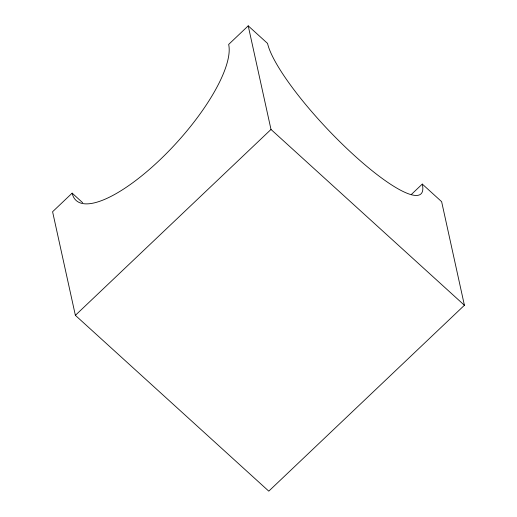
<?xml version="1.0" encoding="UTF-8"?>
<svg xmlns="http://www.w3.org/2000/svg" width="517" height="517" viewBox="0 0 517 517"><rect width="100%" height="100%" fill="white"/><g stroke="black" fill="none" stroke-linecap="round" stroke-linejoin="round"><path stroke-width="0.78" d="M72.154 193.145L52.592 211.737L75.372 315.338L268.782 491.15L464.408 305.263L441.628 201.662L422.286 184.078A110.412 23.233 46.5 0 1 354.035 155.197A110.412 23.233 46.5 0 1 267.56 43.428L248.218 25.85L228.656 44.436A110.412 35.505 -47.7 0 1 159.514 160.238A110.412 35.505 -47.7 0 1 72.154 193.145L82.668 202.703M75.372 315.338L270.998 129.457L248.218 25.85M411.396 194.431L422.286 184.078M270.998 129.457L464.408 305.263"/></g></svg>
